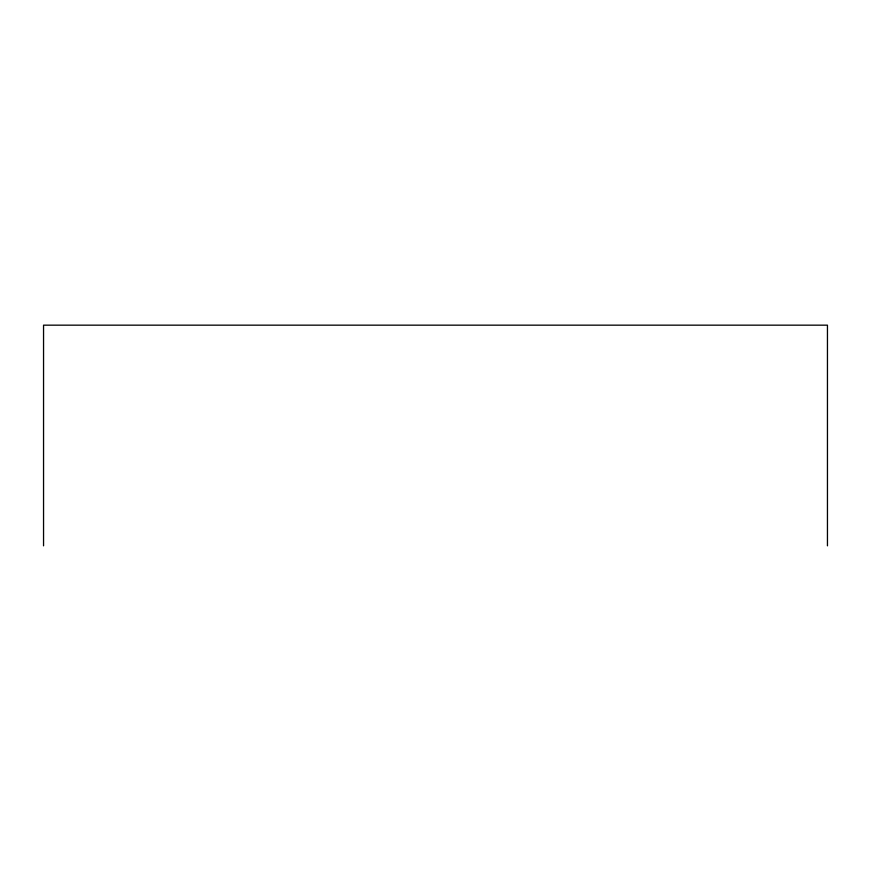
<?xml version="1.0" encoding="UTF-8"?>
<svg xmlns="http://www.w3.org/2000/svg" width="871" height="871" viewBox="0 0 871 871"><rect width="100%" height="100%" fill="white"/><g stroke="black" fill="none" stroke-linecap="round" stroke-linejoin="round"><path stroke-width="1.31" d="M827.45 545.834L827.45 325.166L43.55 325.166L43.55 545.834"/></g></svg>
